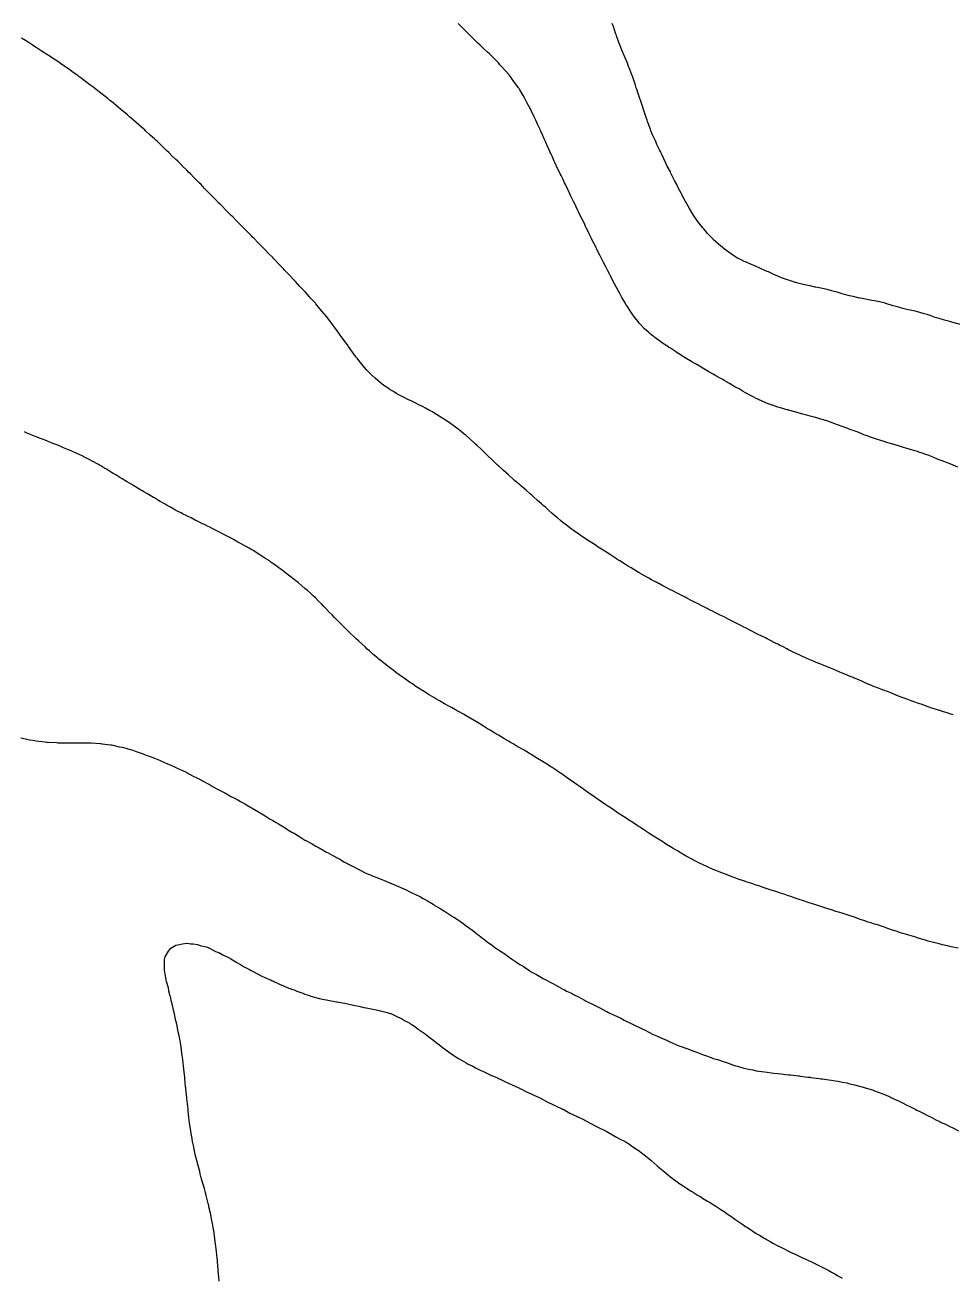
# Model space of a CAD drawing. Extents: x -717078 to -715000, y -984629 to -984000.
# Drawn here: x -716719.5 to -716633.2, y -984265.2 to -984148.7 of the extents above; entities that cross this region are included whole.
import ezdxf

# ---------------------------------------------------------------- set-up
doc = ezdxf.new("R2010")
doc.units = 0
doc.layers.add('buffer_B2_0_1_clip', color=7, linetype='Continuous')

msp = doc.modelspace()

# ---------------------------------------------------------------- linework, layer by layer
at = {"layer": 'buffer_B2_0_1_clip'}
for points in [[(-716632.76, -984189.76), (-716633.4, -984189.5), (-716633.47, -984189.47), (-716633.5, -984189.46), (-716633.56, -984189.44), (-716634.2, -984189.2), (-716634.5, -984189.08), (-716634.91, -984188.91), (-716635.21, -984188.79), (-716635.5, -984188.67), (-716635.63, -984188.63), (-716635.96, -984188.5), (-716636.37, -984188.37), (-716636.5, -984188.32), (-716636.75, -984188.25), (-716637.14, -984188.14), (-716637.5, -984188.03), (-716637.91, -984187.91), (-716638.17, -984187.83), (-716638.5, -984187.73), (-716638.68, -984187.68), (-716639.26, -984187.5), (-716639.45, -984187.45), (-716639.5, -984187.43), (-716639.6, -984187.4), (-716640.21, -984187.21), (-716640.5, -984187.12), (-716640.96, -984186.96), (-716641.1, -984186.9), (-716641.5, -984186.76), (-716641.68, -984186.68), (-716642.13, -984186.5), (-716642.4, -984186.4), (-716642.5, -984186.37), (-716642.71, -984186.29), (-716643.13, -984186.13), (-716643.5, -984185.99), (-716643.86, -984185.86), (-716644.3, -984185.7), (-716644.5, -984185.63), (-716644.59, -984185.59), (-716644.86, -984185.5), (-716645.35, -984185.35), (-716645.5, -984185.31), (-716645.77, -984185.23), (-716646.13, -984185.13), (-716646.5, -984185.02), (-716646.91, -984184.91), (-716647.16, -984184.84), (-716647.5, -984184.75), (-716647.7, -984184.7), (-716648.38, -984184.5), (-716648.48, -984184.48), (-716648.5, -984184.47), (-716648.54, -984184.46), (-716649.26, -984184.26), (-716649.5, -984184.18), (-716649.98, -984184.02), (-716650.01, -984184.01), (-716650.5, -984183.84), (-716650.74, -984183.74), (-716651.24, -984183.5), (-716651.42, -984183.42), (-716651.5, -984183.39), (-716651.73, -984183.27), (-716652.09, -984183.09), (-716652.5, -984182.87), (-716652.73, -984182.73), (-716653.1, -984182.5), (-716653.36, -984182.36), (-716653.5, -984182.29), (-716654, -984182), (-716654, -984182), (-716654.5, -984181.71), (-716654.63, -984181.63), (-716654.85, -984181.5), (-716655.27, -984181.27), (-716655.5, -984181.14), (-716655.91, -984180.91), (-716656.38, -984180.62), (-716656.53, -984180.53), (-716656.57, -984180.5), (-716657.17, -984180.17), (-716657.5, -984179.97), (-716657.8, -984179.8), (-716658.27, -984179.5), (-716658.42, -984179.42), (-716658.5, -984179.36), (-716658.86, -984179.14), (-716659.03, -984179.03), (-716659.5, -984178.72), (-716659.63, -984178.63), (-716659.83, -984178.5), (-716660.23, -984178.23), (-716660.5, -984178.04), (-716660.82, -984177.82), (-716661.21, -984177.5), (-716661.37, -984177.37), (-716661.5, -984177.26), (-716661.9, -984176.9), (-716662.28, -984176.5), (-716662.39, -984176.39), (-716662.5, -984176.24), (-716662.83, -984175.83), (-716663.06, -984175.5), (-716663.25, -984175.25), (-716663.5, -984174.84), (-716663.63, -984174.63), (-716663.71, -984174.5), (-716664, -984174), (-716664, -984174), (-716664.27, -984173.5), (-716664.35, -984173.35), (-716664.5, -984173.07), (-716664.71, -984172.71), (-716664.81, -984172.5), (-716665.05, -984172.05), (-716665.14, -984171.86), (-716665.32, -984171.5), (-716665.38, -984171.38), (-716665.5, -984171.15), (-716665.73, -984170.73), (-716665.84, -984170.5), (-716666.06, -984170.06), (-716666.17, -984169.83), (-716666.33, -984169.5), (-716666.39, -984169.39), (-716666.5, -984169.15), (-716666.73, -984168.73), (-716666.84, -984168.5), (-716667.06, -984168.06), (-716667.15, -984167.85), (-716667.32, -984167.5), (-716667.38, -984167.38), (-716667.5, -984167.11), (-716667.71, -984166.71), (-716667.82, -984166.5), (-716668.04, -984166.04), (-716668.11, -984165.89), (-716668.29, -984165.5), (-716668.36, -984165.36), (-716668.5, -984165.06), (-716668.69, -984164.69), (-716668.79, -984164.5), (-716669.02, -984164.02), (-716669.05, -984163.95), (-716669.26, -984163.5), (-716669.34, -984163.34), (-716669.5, -984162.97), (-716669.66, -984162.66), (-716669.74, -984162.5), (-716669.96, -984162.04), (-716669.99, -984161.99), (-716670.21, -984161.5), (-716670.3, -984161.3), (-716670.5, -984160.84), (-716670.61, -984160.61), (-716670.67, -984160.5), (-716670.82, -984160.18), (-716670.94, -984159.94), (-716671.13, -984159.5), (-716671.24, -984159.24), (-716671.5, -984158.64), (-716671.55, -984158.55), (-716671.57, -984158.5), (-716671.62, -984158.38), (-716671.87, -984157.87), (-716672.03, -984157.5), (-716672.18, -984157.18), (-716672.47, -984156.53), (-716672.49, -984156.5), (-716672.49, -984156.49), (-716672.5, -984156.47), (-716672.85, -984155.85), (-716673.03, -984155.5), (-716673.2, -984155.2), (-716673.5, -984154.68), (-716673.57, -984154.57), (-716673.63, -984154.5), (-716673.98, -984154.02), (-716674, -984154), (-716674.35, -984153.5), (-716674.41, -984153.41), (-716674.5, -984153.3), (-716674.88, -984152.88), (-716675.21, -984152.5), (-716675.35, -984152.35), (-716675.5, -984152.17), (-716675.84, -984151.84), (-716676.18, -984151.5), (-716676.34, -984151.34), (-716676.5, -984151.18), (-716676.86, -984150.86), (-716677.23, -984150.5), (-716677.37, -984150.37), (-716677.5, -984150.24), (-716677.88, -984149.88), (-716678.26, -984149.5), (-716678.38, -984149.38), (-716678.5, -984149.26), (-716678.88, -984148.88), (-716679.25, -984148.5)], [(-716632.5, -984176.5), (-716633.3, -984176.3), (-716633.5, -984176.24), (-716633.87, -984176.13), (-716634.08, -984176.08), (-716634.5, -984175.95), (-716634.85, -984175.85), (-716635.33, -984175.67), (-716635.5, -984175.62), (-716635.59, -984175.59), (-716635.87, -984175.5), (-716636.37, -984175.37), (-716636.5, -984175.34), (-716636.72, -984175.28), (-716637.18, -984175.18), (-716637.5, -984175.1), (-716637.98, -984174.98), (-716638.04, -984174.96), (-716638.5, -984174.83), (-716638.76, -984174.76), (-716639.46, -984174.54), (-716639.5, -984174.53), (-716639.52, -984174.52), (-716639.61, -984174.5), (-716640.34, -984174.34), (-716640.5, -984174.31), (-716640.74, -984174.26), (-716641.18, -984174.18), (-716641.5, -984174.11), (-716641.98, -984174.02), (-716642.01, -984174.01), (-716642.5, -984173.91), (-716642.84, -984173.84), (-716643.29, -984173.71), (-716643.5, -984173.66), (-716643.62, -984173.62), (-716643.99, -984173.5), (-716644.39, -984173.39), (-716644.5, -984173.36), (-716644.69, -984173.31), (-716645.2, -984173.2), (-716645.5, -984173.12), (-716645.97, -984173.03), (-716646.02, -984173.02), (-716646.5, -984172.92), (-716646.85, -984172.85), (-716647.26, -984172.74), (-716647.5, -984172.69), (-716647.65, -984172.65), (-716648.13, -984172.5), (-716648.42, -984172.42), (-716648.5, -984172.39), (-716648.68, -984172.32), (-716649.15, -984172.15), (-716649.5, -984172), (-716649.86, -984171.86), (-716650.38, -984171.62), (-716650.5, -984171.57), (-716650.55, -984171.55), (-716650.64, -984171.5), (-716651.24, -984171.24), (-716651.5, -984171.11), (-716651.94, -984170.94), (-716652.16, -984170.84), (-716652.5, -984170.69), (-716652.64, -984170.64), (-716652.9, -984170.5), (-716653.3, -984170.3), (-716653.5, -984170.18), (-716653.91, -984169.91), (-716654.47, -984169.5), (-716654.49, -984169.49), (-716654.5, -984169.47), (-716654.65, -984169.35), (-716655.03, -984169.03), (-716655.5, -984168.59), (-716655.55, -984168.55), (-716655.59, -984168.5), (-716656.03, -984168.03), (-716656.38, -984167.62), (-716656.48, -984167.5), (-716656.49, -984167.49), (-716656.5, -984167.48), (-716656.93, -984166.93), (-716657.24, -984166.5), (-716657.34, -984166.34), (-716657.5, -984166.08), (-716657.72, -984165.72), (-716657.84, -984165.5), (-716658.08, -984165.08), (-716658.27, -984164.73), (-716658.39, -984164.5), (-716658.43, -984164.43), (-716658.5, -984164.29), (-716658.78, -984163.78), (-716658.9, -984163.5), (-716659.11, -984163.11), (-716659.32, -984162.68), (-716659.41, -984162.5), (-716659.44, -984162.44), (-716659.5, -984162.32), (-716659.78, -984161.78), (-716659.91, -984161.5), (-716660.1, -984161.1), (-716660.3, -984160.7), (-716660.4, -984160.5), (-716660.43, -984160.43), (-716660.5, -984160.27), (-716660.75, -984159.75), (-716660.86, -984159.5), (-716661.06, -984159.06), (-716661.15, -984158.85), (-716661.3, -984158.5), (-716661.36, -984158.36), (-716661.5, -984157.95), (-716661.63, -984157.63), (-716661.67, -984157.5), (-716661.75, -984157.25), (-716661.88, -984156.88), (-716661.99, -984156.5), (-716662.12, -984156.12), (-716662.26, -984155.74), (-716662.34, -984155.5), (-716662.38, -984155.38), (-716662.5, -984155.01), (-716662.63, -984154.63), (-716662.67, -984154.5), (-716662.75, -984154.25), (-716662.88, -984153.88), (-716663, -984153.5), (-716663.14, -984153.14), (-716663.31, -984152.69), (-716663.38, -984152.5), (-716663.42, -984152.42), (-716663.5, -984152.19), (-716663.71, -984151.71), (-716663.79, -984151.5), (-716664, -984151), (-716664, -984151), (-716664.2, -984150.5), (-716664.28, -984150.28), (-716664.5, -984149.66), (-716664.54, -984149.54), (-716664.56, -984149.5), (-716664.59, -984149.41), (-716664.8, -984148.8), (-716664.9, -984148.5)], [(-716633.19, -984212.81), (-716633.5, -984212.71), (-716633.66, -984212.66), (-716634.17, -984212.5), (-716634.42, -984212.42), (-716634.5, -984212.4), (-716634.65, -984212.35), (-716635.18, -984212.18), (-716635.5, -984212.07), (-716635.92, -984211.92), (-716636.17, -984211.83), (-716636.5, -984211.71), (-716636.66, -984211.66), (-716637.08, -984211.5), (-716637.39, -984211.39), (-716637.5, -984211.35), (-716637.75, -984211.25), (-716638.12, -984211.12), (-716638.5, -984210.97), (-716638.84, -984210.84), (-716639.38, -984210.62), (-716639.5, -984210.57), (-716639.55, -984210.55), (-716639.69, -984210.5), (-716640.28, -984210.28), (-716640.5, -984210.19), (-716640.99, -984209.99), (-716641.02, -984209.98), (-716641.5, -984209.78), (-716641.69, -984209.69), (-716642.13, -984209.5), (-716642.39, -984209.39), (-716642.5, -984209.35), (-716642.77, -984209.23), (-716643.1, -984209.1), (-716643.5, -984208.92), (-716643.8, -984208.8), (-716644.49, -984208.51), (-716644.5, -984208.5), (-716644.5, -984208.5), (-716644.51, -984208.5), (-716645.22, -984208.22), (-716645.5, -984208.11), (-716645.93, -984207.93), (-716646.17, -984207.83), (-716646.5, -984207.69), (-716646.63, -984207.63), (-716646.91, -984207.5), (-716647.32, -984207.32), (-716647.5, -984207.23), (-716648, -984207), (-716648, -984207), (-716648.5, -984206.76), (-716648.67, -984206.67), (-716649, -984206.5), (-716649.34, -984206.34), (-716649.5, -984206.25), (-716649.99, -984206.01), (-716650, -984206), (-716650.5, -984205.75), (-716650.66, -984205.66), (-716650.98, -984205.5), (-716651.33, -984205.33), (-716651.5, -984205.24), (-716651.99, -984204.99), (-716652.03, -984204.97), (-716652.5, -984204.73), (-716652.65, -984204.65), (-716652.94, -984204.5), (-716653.31, -984204.31), (-716653.5, -984204.22), (-716653.98, -984203.98), (-716654.07, -984203.93), (-716654.5, -984203.71), (-716654.64, -984203.64), (-716654.92, -984203.5), (-716655.31, -984203.31), (-716655.5, -984203.21), (-716655.97, -984202.97), (-716656.08, -984202.92), (-716656.5, -984202.71), (-716656.64, -984202.64), (-716656.9, -984202.5), (-716657.3, -984202.3), (-716657.5, -984202.2), (-716657.96, -984201.96), (-716658.12, -984201.88), (-716658.5, -984201.68), (-716658.62, -984201.62), (-716658.85, -984201.5), (-716659.28, -984201.28), (-716659.5, -984201.17), (-716659.94, -984200.94), (-716660.2, -984200.8), (-716660.5, -984200.64), (-716660.59, -984200.59), (-716660.77, -984200.5), (-716661.25, -984200.25), (-716661.5, -984200.11), (-716661.89, -984199.89), (-716662.4, -984199.6), (-716662.5, -984199.54), (-716662.53, -984199.53), (-716662.57, -984199.5), (-716663.15, -984199.15), (-716663.5, -984198.94), (-716663.77, -984198.77), (-716664.19, -984198.5), (-716664.38, -984198.38), (-716664.5, -984198.3), (-716664.99, -984197.99), (-716665.06, -984197.94), (-716665.5, -984197.65), (-716665.59, -984197.59), (-716665.74, -984197.5), (-716666.21, -984197.21), (-716666.5, -984197.01), (-716666.82, -984196.82), (-716667.3, -984196.5), (-716667.42, -984196.42), (-716667.5, -984196.37), (-716667.89, -984196.11), (-716668.02, -984196.02), (-716668.5, -984195.68), (-716668.61, -984195.61), (-716668.74, -984195.5), (-716669.17, -984195.17), (-716669.5, -984194.91), (-716669.73, -984194.73), (-716669.99, -984194.5), (-716670.27, -984194.27), (-716670.5, -984194.07), (-716670.8, -984193.8), (-716671.13, -984193.5), (-716671.33, -984193.33), (-716671.5, -984193.17), (-716671.86, -984192.86), (-716672.25, -984192.5), (-716672.38, -984192.38), (-716672.5, -984192.28), (-716672.92, -984191.92), (-716673.4, -984191.5), (-716673.45, -984191.45), (-716673.5, -984191.41), (-716674, -984191), (-716674.08, -984190.92), (-716674.5, -984190.55), (-716674.53, -984190.53), (-716674.56, -984190.5), (-716675.06, -984190.06), (-716675.5, -984189.64), (-716675.58, -984189.58), (-716675.66, -984189.5), (-716676.09, -984189.09), (-716676.5, -984188.69), (-716676.6, -984188.6), (-716676.7, -984188.5), (-716677.11, -984188.11), (-716677.5, -984187.74), (-716677.63, -984187.63), (-716677.76, -984187.5), (-716678.15, -984187.15), (-716678.5, -984186.84), (-716678.69, -984186.69), (-716678.93, -984186.5), (-716679.25, -984186.25), (-716679.5, -984186.05), (-716679.82, -984185.82), (-716680.28, -984185.5), (-716680.41, -984185.41), (-716680.5, -984185.34), (-716680.91, -984185.09), (-716681.02, -984185.02), (-716681.5, -984184.72), (-716681.64, -984184.64), (-716681.91, -984184.5), (-716682.29, -984184.29), (-716682.5, -984184.16), (-716682.95, -984183.95), (-716683.18, -984183.82), (-716683.5, -984183.66), (-716683.61, -984183.61), (-716683.85, -984183.5), (-716684.28, -984183.28), (-716684.5, -984183.16), (-716684.94, -984182.94), (-716685.25, -984182.75), (-716685.5, -984182.61), (-716685.57, -984182.57), (-716685.67, -984182.5), (-716686.17, -984182.17), (-716686.5, -984181.91), (-716686.72, -984181.72), (-716686.98, -984181.5), (-716687.25, -984181.25), (-716687.5, -984181), (-716687.74, -984180.74), (-716687.95, -984180.5), (-716688.2, -984180.2), (-716688.5, -984179.84), (-716688.65, -984179.65), (-716688.76, -984179.5), (-716689.08, -984179.08), (-716689.46, -984178.54), (-716689.49, -984178.5), (-716689.49, -984178.49), (-716689.91, -984177.91), (-716690.21, -984177.5), (-716690.33, -984177.33), (-716690.5, -984177.1), (-716690.75, -984176.75), (-716690.94, -984176.5), (-716691.18, -984176.18), (-716691.5, -984175.77), (-716691.62, -984175.62), (-716691.72, -984175.5), (-716692.08, -984175.08), (-716692.5, -984174.57), (-716692.53, -984174.53), (-716692.56, -984174.5), (-716693.01, -984174.01), (-716693.1, -984173.9), (-716693.46, -984173.5), (-716693.48, -984173.48), (-716693.5, -984173.45), (-716693.96, -984172.96), (-716694.39, -984172.5), (-716694.44, -984172.44), (-716694.5, -984172.38), (-716694.93, -984171.93), (-716695.34, -984171.5), (-716695.42, -984171.42), (-716695.5, -984171.33), (-716695.91, -984170.91), (-716696.29, -984170.5), (-716696.39, -984170.39), (-716696.5, -984170.28), (-716696.89, -984169.89), (-716697.25, -984169.5), (-716697.38, -984169.38), (-716697.5, -984169.25), (-716697.87, -984168.87), (-716698.23, -984168.5), (-716698.37, -984168.37), (-716698.5, -984168.23), (-716698.87, -984167.87), (-716699.22, -984167.5), (-716699.36, -984167.36), (-716699.5, -984167.23), (-716699.87, -984166.87), (-716700.22, -984166.5), (-716700.36, -984166.36), (-716700.5, -984166.23), (-716700.87, -984165.87), (-716701.21, -984165.5), (-716701.36, -984165.36), (-716701.5, -984165.21), (-716701.86, -984164.86), (-716702.19, -984164.5), (-716702.35, -984164.35), (-716702.5, -984164.19), (-716702.85, -984163.85), (-716703.17, -984163.5), (-716703.34, -984163.34), (-716703.5, -984163.17), (-716703.84, -984162.84), (-716704.16, -984162.5), (-716704.33, -984162.33), (-716704.5, -984162.16), (-716704.83, -984161.83), (-716705.15, -984161.5), (-716705.33, -984161.33), (-716705.5, -984161.17), (-716705.84, -984160.84), (-716706.17, -984160.5), (-716706.34, -984160.34), (-716706.5, -984160.19), (-716706.86, -984159.86), (-716707.23, -984159.5), (-716707.37, -984159.37), (-716707.5, -984159.25), (-716707.9, -984158.9), (-716708.32, -984158.5), (-716708.41, -984158.41), (-716708.5, -984158.34), (-716708.95, -984157.95), (-716709.45, -984157.5), (-716709.47, -984157.47), (-716709.5, -984157.45), (-716709.79, -984157.21), (-716710.02, -984157.02), (-716710.5, -984156.6), (-716710.56, -984156.56), (-716710.63, -984156.5), (-716711.11, -984156.11), (-716711.5, -984155.78), (-716711.66, -984155.66), (-716711.85, -984155.5), (-716712.21, -984155.21), (-716712.5, -984154.98), (-716712.77, -984154.77), (-716713.12, -984154.5), (-716713.34, -984154.34), (-716713.5, -984154.21), (-716713.91, -984153.91), (-716714.44, -984153.5), (-716714.48, -984153.48), (-716714.5, -984153.46), (-716714.64, -984153.36), (-716715.06, -984153.06), (-716715.5, -984152.74), (-716715.64, -984152.64), (-716715.85, -984152.5), (-716716.24, -984152.24), (-716716.5, -984152.06), (-716716.84, -984151.84), (-716717.35, -984151.5), (-716717.44, -984151.44), (-716717.5, -984151.4), (-716717.78, -984151.22), (-716718.05, -984151.05), (-716718.5, -984150.75), (-716718.65, -984150.65), (-716718.89, -984150.5), (-716719.26, -984150.26), (-716719.5, -984150.1), (-716719.86, -984149.86)], [(-716632.72, -984234.5), (-716633.38, -984234.38), (-716633.5, -984234.35), (-716633.7, -984234.3), (-716634.19, -984234.19), (-716634.5, -984234.12), (-716634.99, -984233.99), (-716635.02, -984233.98), (-716635.5, -984233.85), (-716635.77, -984233.77), (-716636.43, -984233.57), (-716636.5, -984233.55), (-716636.54, -984233.54), (-716636.65, -984233.5), (-716637.31, -984233.31), (-716637.5, -984233.25), (-716637.86, -984233.14), (-716638.07, -984233.07), (-716638.5, -984232.93), (-716638.83, -984232.83), (-716639.36, -984232.64), (-716639.5, -984232.59), (-716639.57, -984232.57), (-716639.77, -984232.5), (-716640.32, -984232.32), (-716640.5, -984232.27), (-716640.85, -984232.15), (-716641.08, -984232.08), (-716641.5, -984231.94), (-716641.83, -984231.83), (-716642.36, -984231.64), (-716642.5, -984231.59), (-716642.57, -984231.57), (-716642.76, -984231.5), (-716643.33, -984231.33), (-716643.5, -984231.27), (-716643.84, -984231.16), (-716644.09, -984231.09), (-716644.5, -984230.95), (-716644.84, -984230.84), (-716645.31, -984230.69), (-716645.5, -984230.63), (-716645.6, -984230.6), (-716645.88, -984230.5), (-716646.36, -984230.36), (-716646.5, -984230.31), (-716646.78, -984230.22), (-716647.11, -984230.11), (-716647.5, -984229.99), (-716647.87, -984229.87), (-716648.28, -984229.72), (-716648.5, -984229.65), (-716648.61, -984229.61), (-716648.92, -984229.5), (-716649.36, -984229.36), (-716649.5, -984229.31), (-716649.78, -984229.22), (-716650.11, -984229.11), (-716650.5, -984228.98), (-716650.87, -984228.87), (-716651.28, -984228.72), (-716651.5, -984228.65), (-716651.61, -984228.61), (-716651.93, -984228.5), (-716652.36, -984228.36), (-716652.5, -984228.31), (-716652.79, -984228.21), (-716653.11, -984228.11), (-716653.5, -984227.97), (-716653.84, -984227.84), (-716654.36, -984227.64), (-716654.5, -984227.59), (-716654.56, -984227.56), (-716654.72, -984227.5), (-716655.28, -984227.28), (-716655.5, -984227.19), (-716655.98, -984226.98), (-716656.05, -984226.95), (-716656.5, -984226.74), (-716656.66, -984226.66), (-716656.98, -984226.5), (-716657.33, -984226.33), (-716657.5, -984226.24), (-716657.98, -984225.98), (-716658.08, -984225.92), (-716658.5, -984225.68), (-716658.61, -984225.61), (-716658.78, -984225.5), (-716659.24, -984225.24), (-716659.5, -984225.08), (-716659.86, -984224.86), (-716660.4, -984224.5), (-716660.46, -984224.46), (-716660.5, -984224.44), (-716660.65, -984224.35), (-716661.08, -984224.08), (-716661.5, -984223.81), (-716661.69, -984223.69), (-716661.96, -984223.5), (-716662.29, -984223.29), (-716662.5, -984223.16), (-716662.9, -984222.9), (-716663.49, -984222.5), (-716663.5, -984222.5), (-716663.5, -984222.49), (-716663.52, -984222.48), (-716664.11, -984222.11), (-716664.5, -984221.85), (-716664.71, -984221.71), (-716665.01, -984221.5), (-716665.31, -984221.31), (-716665.5, -984221.18), (-716665.91, -984220.91), (-716666.48, -984220.5), (-716666.49, -984220.49), (-716666.5, -984220.48), (-716666.55, -984220.45), (-716667.09, -984220.09), (-716667.67, -984219.67), (-716667.89, -984219.5), (-716668.25, -984219.25), (-716668.5, -984219.08), (-716668.84, -984218.84), (-716669.31, -984218.5), (-716669.43, -984218.43), (-716669.5, -984218.37), (-716669.86, -984218.14), (-716670.03, -984218.03), (-716670.5, -984217.72), (-716670.63, -984217.63), (-716670.83, -984217.5), (-716671.25, -984217.25), (-716671.5, -984217.08), (-716671.86, -984216.86), (-716672.44, -984216.5), (-716672.48, -984216.48), (-716672.5, -984216.46), (-716672.59, -984216.41), (-716673.11, -984216.11), (-716673.5, -984215.88), (-716673.74, -984215.74), (-716674.14, -984215.5), (-716674.37, -984215.37), (-716674.5, -984215.29), (-716674.99, -984215.01), (-716675, -984215), (-716675.5, -984214.7), (-716675.63, -984214.63), (-716675.82, -984214.5), (-716676.25, -984214.25), (-716676.5, -984214.1), (-716676.87, -984213.87), (-716677.47, -984213.5), (-716677.49, -984213.49), (-716677.5, -984213.48), (-716677.54, -984213.46), (-716678.13, -984213.13), (-716678.5, -984212.9), (-716678.76, -984212.76), (-716679.21, -984212.5), (-716679.4, -984212.4), (-716679.5, -984212.34), (-716679.86, -984212.14), (-716680.04, -984212.04), (-716680.5, -984211.78), (-716680.68, -984211.68), (-716680.98, -984211.5), (-716681.31, -984211.31), (-716681.5, -984211.2), (-716681.94, -984210.94), (-716682.27, -984210.73), (-716682.5, -984210.58), (-716682.55, -984210.55), (-716682.63, -984210.5), (-716683.17, -984210.17), (-716683.5, -984209.94), (-716683.77, -984209.77), (-716684.14, -984209.5), (-716684.35, -984209.35), (-716684.5, -984209.25), (-716684.94, -984208.94), (-716685.46, -984208.54), (-716685.5, -984208.51), (-716685.51, -984208.51), (-716685.51, -984208.5), (-716686.08, -984208.08), (-716686.5, -984207.72), (-716686.62, -984207.62), (-716686.76, -984207.5), (-716687.17, -984207.17), (-716687.5, -984206.87), (-716687.7, -984206.7), (-716687.9, -984206.5), (-716688.22, -984206.22), (-716688.5, -984205.95), (-716688.74, -984205.74), (-716688.97, -984205.5), (-716689.25, -984205.25), (-716689.5, -984204.99), (-716689.75, -984204.75), (-716689.99, -984204.5), (-716690.25, -984204.25), (-716690.5, -984204), (-716690.75, -984203.75), (-716690.98, -984203.5), (-716691.25, -984203.25), (-716691.5, -984202.98), (-716691.74, -984202.74), (-716691.96, -984202.5), (-716692.24, -984202.24), (-716692.5, -984201.97), (-716692.74, -984201.74), (-716692.99, -984201.5), (-716693.26, -984201.26), (-716693.5, -984201.05), (-716693.8, -984200.8), (-716694.14, -984200.5), (-716694.34, -984200.34), (-716694.5, -984200.22), (-716694.91, -984199.91), (-716695.42, -984199.5), (-716695.47, -984199.47), (-716695.5, -984199.44), (-716695.71, -984199.29), (-716696.05, -984199.05), (-716696.5, -984198.72), (-716696.63, -984198.63), (-716696.8, -984198.5), (-716697.23, -984198.23), (-716697.5, -984198.04), (-716697.84, -984197.84), (-716698.36, -984197.5), (-716698.45, -984197.45), (-716698.5, -984197.42), (-716698.69, -984197.31), (-716699.1, -984197.1), (-716699.5, -984196.86), (-716699.74, -984196.74), (-716700.15, -984196.5), (-716700.38, -984196.38), (-716700.5, -984196.32), (-716700.87, -984196.13), (-716701.05, -984196.05), (-716701.5, -984195.8), (-716701.7, -984195.7), (-716702.07, -984195.5), (-716702.36, -984195.36), (-716702.5, -984195.28), (-716702.92, -984195.08), (-716703.03, -984195.03), (-716703.5, -984194.79), (-716703.7, -984194.7), (-716704.08, -984194.5), (-716704.36, -984194.36), (-716704.5, -984194.29), (-716704.9, -984194.1), (-716705.03, -984194.03), (-716705.5, -984193.79), (-716705.69, -984193.69), (-716706.02, -984193.5), (-716706.33, -984193.33), (-716706.5, -984193.23), (-716706.97, -984192.97), (-716707.14, -984192.86), (-716707.5, -984192.64), (-716707.59, -984192.59), (-716707.74, -984192.5), (-716708.22, -984192.22), (-716708.5, -984192.06), (-716708.85, -984191.85), (-716709.43, -984191.5), (-716709.48, -984191.48), (-716709.5, -984191.46), (-716709.6, -984191.4), (-716710.11, -984191.11), (-716710.5, -984190.87), (-716710.73, -984190.73), (-716711.09, -984190.5), (-716711.35, -984190.35), (-716711.5, -984190.26), (-716711.97, -984189.97), (-716712.11, -984189.89), (-716712.5, -984189.65), (-716712.6, -984189.6), (-716712.77, -984189.5), (-716713.24, -984189.24), (-716713.5, -984189.1), (-716713.9, -984188.9), (-716714.3, -984188.7), (-716714.5, -984188.6), (-716714.57, -984188.57), (-716714.72, -984188.5), (-716715.26, -984188.26), (-716715.5, -984188.15), (-716715.97, -984187.97), (-716716.08, -984187.92), (-716716.5, -984187.74), (-716716.68, -984187.68), (-716717.11, -984187.5), (-716717.39, -984187.39), (-716717.5, -984187.34), (-716717.76, -984187.24), (-716718.11, -984187.11), (-716718.5, -984186.95), (-716718.82, -984186.82), (-716719.43, -984186.57), (-716719.5, -984186.54), (-716719.53, -984186.53), (-716719.59, -984186.5)], [(-716719.94, -984214.94), (-716719.5, -984215.05), (-716719.12, -984215.12), (-716718.82, -984215.18), (-716718.5, -984215.24), (-716718.27, -984215.27), (-716717.67, -984215.33), (-716717.5, -984215.35), (-716717.36, -984215.36), (-716716.61, -984215.39), (-716716.5, -984215.4), (-716716.4, -984215.4), (-716715.59, -984215.41), (-716715.5, -984215.41), (-716715.41, -984215.41), (-716714.6, -984215.4), (-716714.5, -984215.4), (-716714.4, -984215.4), (-716713.58, -984215.42), (-716713.5, -984215.42), (-716713.42, -984215.42), (-716712.52, -984215.48), (-716712.5, -984215.48), (-716712.49, -984215.49), (-716712.39, -984215.5), (-716711.6, -984215.6), (-716711.5, -984215.61), (-716711.36, -984215.64), (-716710.77, -984215.77), (-716710.5, -984215.82), (-716710.05, -984215.95), (-716709.97, -984215.97), (-716709.5, -984216.11), (-716709.21, -984216.21), (-716708.55, -984216.45), (-716708.5, -984216.47), (-716708.48, -984216.48), (-716708.43, -984216.5), (-716707.75, -984216.75), (-716707.5, -984216.85), (-716707.04, -984217.04), (-716706.91, -984217.09), (-716706.5, -984217.26), (-716706.34, -984217.34), (-716705.99, -984217.5), (-716705.64, -984217.64), (-716705.5, -984217.71), (-716705.11, -984217.89), (-716704.96, -984217.96), (-716704.5, -984218.18), (-716704.29, -984218.29), (-716703.91, -984218.5), (-716703.63, -984218.63), (-716703.5, -984218.7), (-716703.07, -984218.93), (-716702.98, -984218.98), (-716702.5, -984219.24), (-716702.33, -984219.33), (-716702.05, -984219.5), (-716701.69, -984219.69), (-716701.5, -984219.79), (-716701.03, -984220.03), (-716700.89, -984220.11), (-716700.5, -984220.33), (-716700.39, -984220.39), (-716700.19, -984220.5), (-716699.73, -984220.73), (-716699.5, -984220.86), (-716699.09, -984221.09), (-716698.64, -984221.36), (-716698.5, -984221.44), (-716698.46, -984221.46), (-716698.41, -984221.5), (-716697.82, -984221.82), (-716697.5, -984222.02), (-716697.2, -984222.2), (-716696.74, -984222.5), (-716696.59, -984222.59), (-716696.5, -984222.64), (-716696.18, -984222.82), (-716695.95, -984222.95), (-716695.5, -984223.23), (-716695.33, -984223.33), (-716695.08, -984223.5), (-716694.71, -984223.71), (-716694.5, -984223.83), (-716694.08, -984224.08), (-716693.61, -984224.39), (-716693.5, -984224.46), (-716693.47, -984224.47), (-716693.43, -984224.5), (-716692.82, -984224.82), (-716692.5, -984225.01), (-716692.18, -984225.18), (-716691.64, -984225.5), (-716691.55, -984225.55), (-716691.5, -984225.57), (-716691.35, -984225.65), (-716690.89, -984225.89), (-716690.5, -984226.11), (-716690.24, -984226.24), (-716689.83, -984226.5), (-716689.61, -984226.61), (-716689.5, -984226.67), (-716689.14, -984226.86), (-716688.95, -984226.95), (-716688.5, -984227.2), (-716688.3, -984227.3), (-716687.9, -984227.5), (-716687.62, -984227.62), (-716687.5, -984227.67), (-716687.22, -984227.78), (-716686.9, -984227.9), (-716686.5, -984228.06), (-716686.18, -984228.18), (-716685.53, -984228.47), (-716685.5, -984228.48), (-716685.49, -984228.49), (-716685.46, -984228.5), (-716684.78, -984228.78), (-716684.5, -984228.9), (-716684.09, -984229.09), (-716683.74, -984229.26), (-716683.5, -984229.38), (-716683.42, -984229.42), (-716683.28, -984229.5), (-716682.75, -984229.75), (-716682.5, -984229.89), (-716682.1, -984230.1), (-716681.57, -984230.43), (-716681.5, -984230.47), (-716681.48, -984230.48), (-716681.46, -984230.5), (-716680.85, -984230.85), (-716680.5, -984231.08), (-716680.24, -984231.24), (-716679.87, -984231.5), (-716679.64, -984231.64), (-716679.5, -984231.73), (-716679.03, -984232.03), (-716678.78, -984232.22), (-716678.5, -984232.43), (-716678.46, -984232.46), (-716678.41, -984232.5), (-716677.87, -984232.87), (-716677.5, -984233.17), (-716677.31, -984233.31), (-716677.09, -984233.5), (-716676.75, -984233.75), (-716676.5, -984233.94), (-716676.17, -984234.17), (-716675.73, -984234.5), (-716675.59, -984234.59), (-716675.5, -984234.66), (-716675.04, -984234.96), (-716674.99, -984234.99), (-716674.5, -984235.35), (-716674.41, -984235.41), (-716674.29, -984235.5), (-716673.81, -984235.81), (-716673.5, -984236.02), (-716673.2, -984236.2), (-716672.77, -984236.5), (-716672.6, -984236.6), (-716672.5, -984236.67), (-716672.14, -984236.86), (-716671.96, -984236.96), (-716671.5, -984237.23), (-716671.32, -984237.32), (-716671.03, -984237.5), (-716670.68, -984237.68), (-716670.5, -984237.78), (-716670.02, -984238.02), (-716669.93, -984238.07), (-716669.5, -984238.31), (-716669.37, -984238.37), (-716669.15, -984238.5), (-716668.71, -984238.71), (-716668.5, -984238.83), (-716668.05, -984239.05), (-716667.83, -984239.17), (-716667.5, -984239.35), (-716667.4, -984239.4), (-716667.22, -984239.5), (-716666.73, -984239.73), (-716666.5, -984239.85), (-716666.06, -984240.06), (-716665.79, -984240.21), (-716665.5, -984240.36), (-716665.41, -984240.41), (-716665.24, -984240.5), (-716664.73, -984240.73), (-716664.5, -984240.85), (-716664.06, -984241.06), (-716663.8, -984241.2), (-716663.5, -984241.35), (-716663.4, -984241.4), (-716663.22, -984241.5), (-716662.72, -984241.72), (-716662.5, -984241.84), (-716662.05, -984242.05), (-716661.85, -984242.15), (-716661.5, -984242.33), (-716661.38, -984242.38), (-716661.17, -984242.5), (-716660.7, -984242.7), (-716660.5, -984242.8), (-716660.01, -984243.01), (-716659.98, -984243.02), (-716659.5, -984243.24), (-716659.32, -984243.32), (-716658.92, -984243.5), (-716658.61, -984243.61), (-716658.5, -984243.66), (-716658.25, -984243.75), (-716657.87, -984243.87), (-716657.5, -984244.02), (-716657.14, -984244.14), (-716656.66, -984244.34), (-716656.5, -984244.4), (-716656.43, -984244.43), (-716656.24, -984244.5), (-716655.69, -984244.69), (-716655.5, -984244.76), (-716655.12, -984244.88), (-716654.94, -984244.94), (-716654.5, -984245.09), (-716654.18, -984245.18), (-716653.61, -984245.39), (-716653.5, -984245.42), (-716653.44, -984245.44), (-716653.26, -984245.5), (-716652.66, -984245.66), (-716652.5, -984245.7), (-716652.24, -984245.76), (-716651.83, -984245.83), (-716651.5, -984245.91), (-716651.02, -984245.98), (-716650.98, -984245.98), (-716650.5, -984246.05), (-716650.1, -984246.1), (-716649.87, -984246.13), (-716649.5, -984246.17), (-716649.2, -984246.2), (-716648.74, -984246.26), (-716648.5, -984246.29), (-716648.3, -984246.3), (-716647.61, -984246.39), (-716647.5, -984246.4), (-716647.41, -984246.41), (-716646.7, -984246.5), (-716646.52, -984246.52), (-716646.5, -984246.52), (-716646.47, -984246.53), (-716645.63, -984246.63), (-716645.5, -984246.65), (-716645.33, -984246.67), (-716644.75, -984246.75), (-716644.5, -984246.79), (-716644.15, -984246.85), (-716643.89, -984246.89), (-716643.5, -984246.96), (-716643.05, -984247.05), (-716642.91, -984247.09), (-716642.5, -984247.18), (-716642.24, -984247.24), (-716641.56, -984247.44), (-716641.5, -984247.45), (-716641.46, -984247.46), (-716641.36, -984247.5), (-716640.7, -984247.7), (-716640.5, -984247.77), (-716640.07, -984247.93), (-716639.97, -984247.97), (-716639.5, -984248.16), (-716639.26, -984248.26), (-716638.78, -984248.5), (-716638.58, -984248.58), (-716638.5, -984248.62), (-716638.28, -984248.72), (-716637.9, -984248.9), (-716637.5, -984249.1), (-716637.23, -984249.23), (-716636.73, -984249.5), (-716636.57, -984249.57), (-716636.5, -984249.61), (-716636.29, -984249.71), (-716635.9, -984249.9), (-716635.5, -984250.1), (-716635.23, -984250.23), (-716634.73, -984250.5), (-716634.57, -984250.57), (-716634.5, -984250.61), (-716634.29, -984250.71), (-716633.89, -984250.89), (-716633.5, -984251.09), (-716633.22, -984251.22), (-716632.69, -984251.5)], [(-716701.47, -984265.47), (-716701.5, -984265.11), (-716701.56, -984264.56), (-716701.56, -984264.5), (-716701.56, -984264.44), (-716701.64, -984263.64), (-716701.65, -984263.5), (-716701.67, -984263.33), (-716701.73, -984262.73), (-716701.75, -984262.5), (-716701.79, -984262.21), (-716701.84, -984261.84), (-716701.88, -984261.5), (-716701.95, -984261.05), (-716701.96, -984260.96), (-716702.03, -984260.5), (-716702.11, -984260.11), (-716702.16, -984259.84), (-716702.22, -984259.5), (-716702.27, -984259.27), (-716702.43, -984258.57), (-716702.44, -984258.5), (-716702.45, -984258.45), (-716702.5, -984258.26), (-716702.65, -984257.65), (-716702.69, -984257.5), (-716702.76, -984257.24), (-716702.86, -984256.86), (-716702.96, -984256.5), (-716703.08, -984256.08), (-716703.14, -984255.86), (-716703.24, -984255.5), (-716703.29, -984255.29), (-716703.5, -984254.5), (-716703.5, -984254.5), (-716703.5, -984254.5), (-716703.5, -984254.49), (-716703.7, -984253.7), (-716703.75, -984253.5), (-716703.81, -984253.19), (-716703.87, -984252.87), (-716703.95, -984252.5), (-716704.03, -984252.03), (-716704.04, -984251.96), (-716704.12, -984251.5), (-716704.17, -984251.17), (-716704.23, -984250.77), (-716704.27, -984250.5), (-716704.29, -984250.29), (-716704.37, -984249.63), (-716704.38, -984249.5), (-716704.49, -984248.5), (-716704.49, -984248.49), (-716704.5, -984248.43), (-716704.58, -984247.58), (-716704.59, -984247.5), (-716704.6, -984247.4), (-716704.67, -984246.67), (-716704.69, -984246.5), (-716704.71, -984246.29), (-716704.76, -984245.76), (-716704.79, -984245.5), (-716704.83, -984245.17), (-716704.86, -984244.86), (-716704.91, -984244.5), (-716704.98, -984244.02), (-716704.98, -984243.98), (-716705.05, -984243.5), (-716705.12, -984243.12), (-716705.18, -984242.82), (-716705.24, -984242.5), (-716705.28, -984242.28), (-716705.43, -984241.57), (-716705.45, -984241.5), (-716705.45, -984241.45), (-716705.5, -984241.26), (-716705.64, -984240.64), (-716705.67, -984240.5), (-716705.73, -984240.27), (-716705.82, -984239.82), (-716705.91, -984239.5), (-716706.02, -984239.02), (-716706.04, -984238.96), (-716706.16, -984238.5), (-716706.21, -984238.21), (-716706.38, -984237.62), (-716706.4, -984237.5), (-716706.41, -984237.41), (-716706.5, -984236.93), (-716706.56, -984236.56), (-716706.57, -984236.5), (-716706.58, -984236.42), (-716706.56, -984235.56), (-716706.56, -984235.5), (-716706.55, -984235.45), (-716706.5, -984235.33), (-716706.21, -984234.79), (-716705.98, -984234.5), (-716705.68, -984234.32), (-716705.5, -984234.23), (-716705.17, -984234.17), (-716704.9, -984234.1), (-716704.5, -984234.04), (-716704.11, -984234.11), (-716703.89, -984234.11), (-716703.5, -984234.16), (-716703.26, -984234.26), (-716702.57, -984234.43), (-716702.5, -984234.45), (-716702.47, -984234.47), (-716702.38, -984234.5), (-716701.81, -984234.81), (-716701.5, -984234.92), (-716701.14, -984235.14), (-716700.62, -984235.38), (-716700.5, -984235.44), (-716700.46, -984235.46), (-716700.39, -984235.5), (-716699.85, -984235.85), (-716699.5, -984236.03), (-716699.22, -984236.22), (-716698.65, -984236.5), (-716698.55, -984236.55), (-716698.5, -984236.58), (-716698.33, -984236.67), (-716697.91, -984236.91), (-716697.5, -984237.1), (-716697.24, -984237.24), (-716696.63, -984237.5), (-716696.54, -984237.54), (-716696.5, -984237.56), (-716696.39, -984237.61), (-716695.86, -984237.86), (-716695.5, -984238.01), (-716695.16, -984238.16), (-716694.66, -984238.34), (-716694.5, -984238.4), (-716694.43, -984238.43), (-716694.25, -984238.5), (-716693.71, -984238.71), (-716693.5, -984238.78), (-716693.09, -984238.91), (-716692.96, -984238.96), (-716692.5, -984239.09), (-716692.18, -984239.18), (-716691.72, -984239.28), (-716691.5, -984239.33), (-716691.36, -984239.36), (-716690.55, -984239.5), (-716690.51, -984239.51), (-716690.5, -984239.51), (-716690.49, -984239.51), (-716689.67, -984239.67), (-716689.5, -984239.7), (-716689.25, -984239.75), (-716688.84, -984239.84), (-716688.5, -984239.91), (-716688.02, -984240.02), (-716687.97, -984240.03), (-716687.5, -984240.13), (-716687.19, -984240.19), (-716686.71, -984240.29), (-716686.5, -984240.33), (-716686.36, -984240.36), (-716685.84, -984240.5), (-716685.58, -984240.58), (-716685.5, -984240.6), (-716685.31, -984240.69), (-716684.89, -984240.89), (-716684.5, -984241.06), (-716684.23, -984241.23), (-716683.75, -984241.5), (-716683.6, -984241.6), (-716683.5, -984241.65), (-716683.01, -984242.01), (-716682.97, -984242.03), (-716682.5, -984242.34), (-716682.41, -984242.41), (-716682.27, -984242.5), (-716681.84, -984242.84), (-716681.5, -984243.09), (-716681.28, -984243.28), (-716680.99, -984243.5), (-716680.72, -984243.72), (-716680.5, -984243.88), (-716680.15, -984244.15), (-716679.63, -984244.5), (-716679.55, -984244.55), (-716679.5, -984244.59), (-716679.27, -984244.73), (-716678.94, -984244.94), (-716678.5, -984245.19), (-716678.3, -984245.3), (-716677.87, -984245.5), (-716677.63, -984245.63), (-716677.5, -984245.69), (-716677.12, -984245.88), (-716676.96, -984245.96), (-716676.5, -984246.17), (-716676.28, -984246.28), (-716675.75, -984246.5), (-716675.58, -984246.58), (-716675.5, -984246.62), (-716675.27, -984246.73), (-716674.91, -984246.91), (-716674.5, -984247.1), (-716674.23, -984247.23), (-716673.6, -984247.5), (-716673.53, -984247.53), (-716673.5, -984247.55), (-716673.41, -984247.59), (-716672.87, -984247.87), (-716672.5, -984248.04), (-716672.19, -984248.19), (-716671.5, -984248.5), (-716671.5, -984248.5), (-716671.5, -984248.5), (-716671.49, -984248.51), (-716670.85, -984248.85), (-716670.5, -984249.02), (-716670.18, -984249.18), (-716669.52, -984249.48), (-716669.5, -984249.49), (-716669.49, -984249.49), (-716669.48, -984249.5), (-716668.85, -984249.85), (-716668.5, -984250.02), (-716668.18, -984250.18), (-716667.51, -984250.49), (-716667.5, -984250.49), (-716667.5, -984250.5), (-716667.49, -984250.5), (-716666.85, -984250.85), (-716666.5, -984251.03), (-716666.19, -984251.19), (-716665.53, -984251.5), (-716665.51, -984251.51), (-716665.5, -984251.52), (-716665.46, -984251.54), (-716664.88, -984251.88), (-716664.5, -984252.08), (-716664.23, -984252.23), (-716663.71, -984252.5), (-716663.58, -984252.58), (-716663.5, -984252.63), (-716663.1, -984252.9), (-716662.98, -984252.98), (-716662.5, -984253.29), (-716662.38, -984253.38), (-716662.2, -984253.5), (-716661.82, -984253.82), (-716661.5, -984254.07), (-716661.27, -984254.27), (-716660.99, -984254.5), (-716660.74, -984254.74), (-716660.5, -984254.94), (-716660.2, -984255.2), (-716659.83, -984255.5), (-716659.65, -984255.65), (-716659.5, -984255.77), (-716659.09, -984256.09), (-716658.52, -984256.48), (-716658.5, -984256.49), (-716658.5, -984256.5), (-716658.49, -984256.5), (-716657.9, -984256.9), (-716657.5, -984257.15), (-716657.28, -984257.28), (-716656.9, -984257.5), (-716656.65, -984257.65), (-716656.5, -984257.75), (-716656.04, -984258.04), (-716655.86, -984258.14), (-716655.5, -984258.36), (-716655.41, -984258.41), (-716655.27, -984258.5), (-716654.81, -984258.81), (-716654.5, -984259.01), (-716654.21, -984259.21), (-716653.79, -984259.5), (-716653.62, -984259.62), (-716653.5, -984259.7), (-716653.03, -984260.03), (-716652.84, -984260.16), (-716652.5, -984260.39), (-716652.43, -984260.43), (-716652.33, -984260.5), (-716651.83, -984260.83), (-716651.5, -984261.04), (-716651.21, -984261.21), (-716650.72, -984261.5), (-716650.58, -984261.58), (-716650.5, -984261.63), (-716650.2, -984261.8), (-716649.95, -984261.95), (-716649.5, -984262.19), (-716649.29, -984262.29), (-716648.86, -984262.5), (-716648.63, -984262.63), (-716648.5, -984262.69), (-716648.13, -984262.87), (-716647.95, -984262.95), (-716647.5, -984263.17), (-716647.27, -984263.27), (-716646.76, -984263.5), (-716646.59, -984263.59), (-716646.5, -984263.63), (-716645.5, -984264.12), (-716645.25, -984264.25), (-716644.74, -984264.5), (-716644.59, -984264.59), (-716644.5, -984264.63), (-716644.2, -984264.8), (-716643.94, -984264.94), (-716643.5, -984265.19)]]:
    msp.add_lwpolyline(points, dxfattribs=at)

doc.saveas('drawing.dxf')
